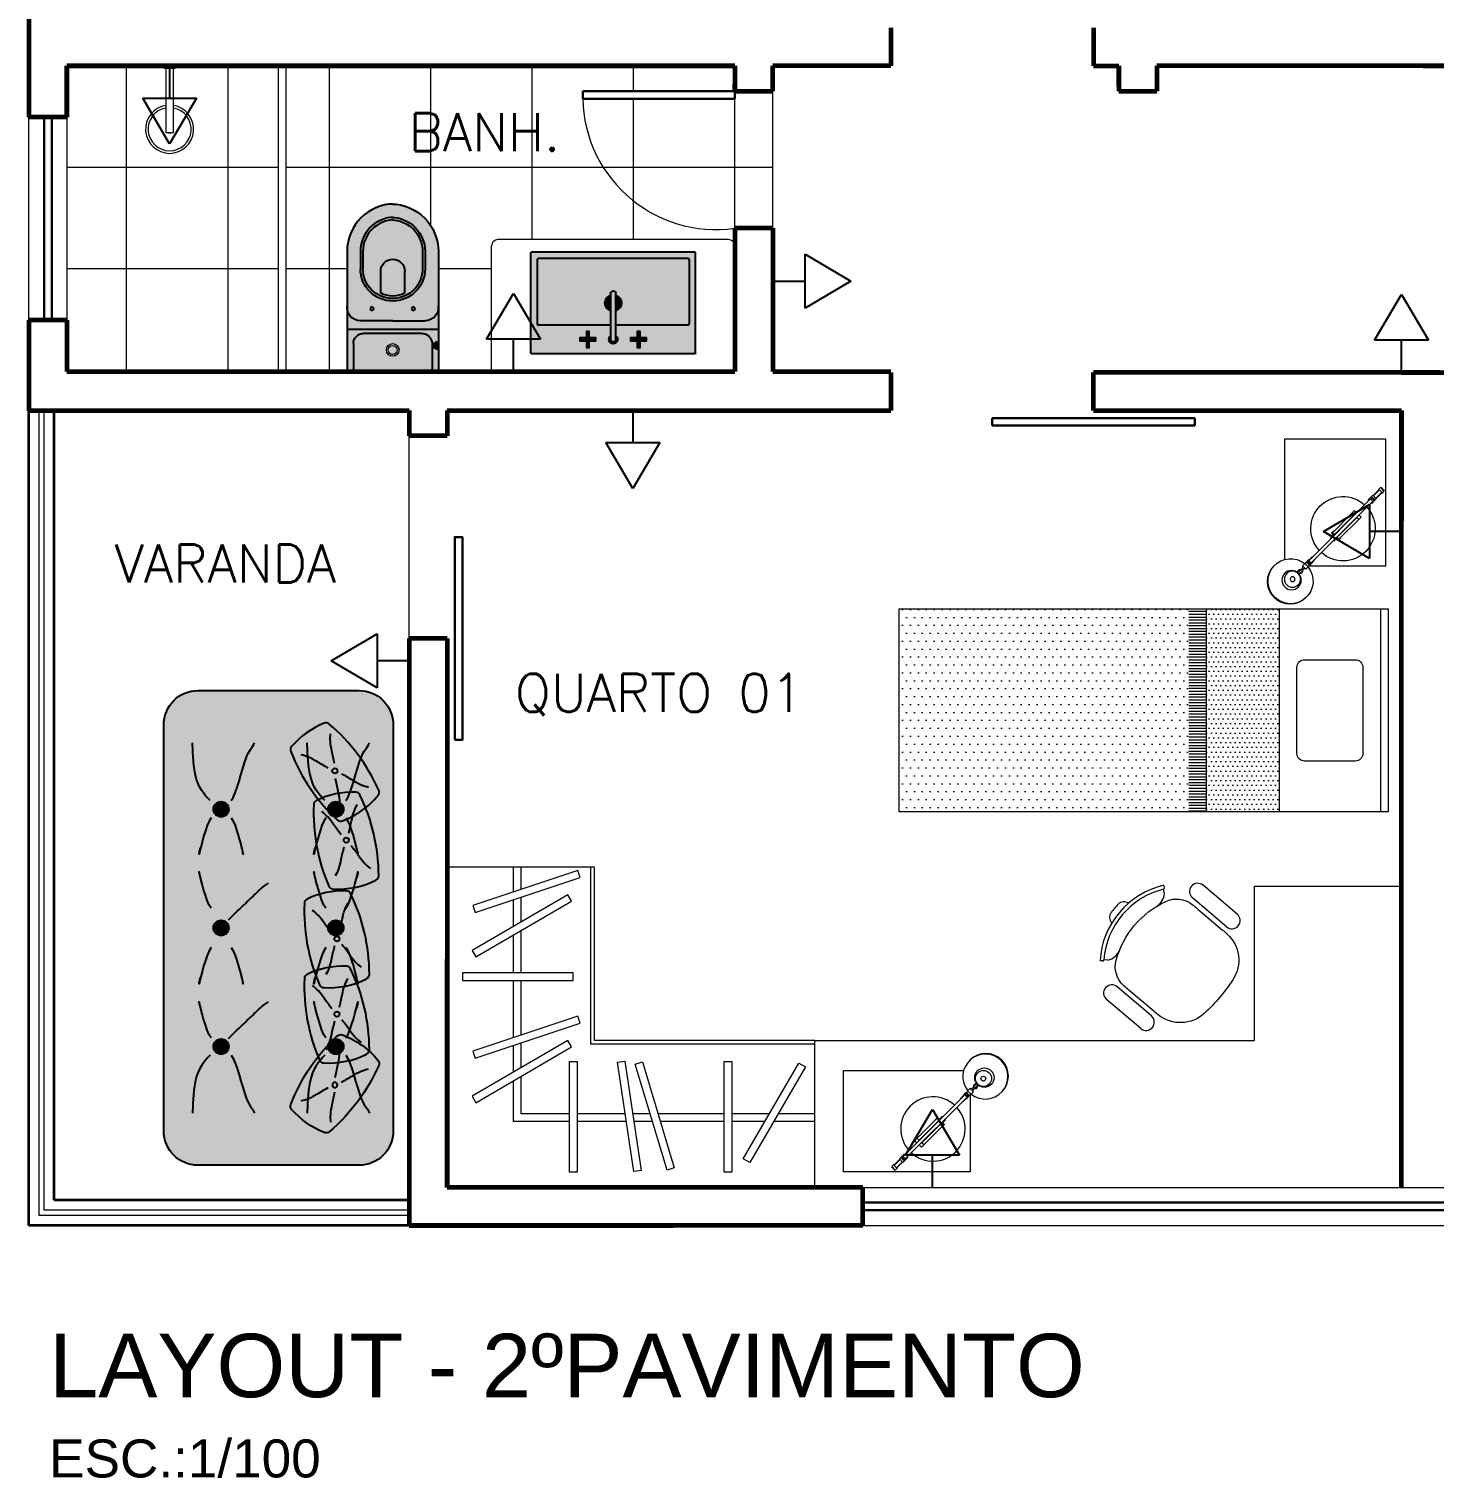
# Model space of a CAD drawing. Header units: millimetres. Extents: x 1127 to 14330, y -137 to 7568.
# Drawn here: x 12149 to 12703, y 6338 to 6910 of the extents above; entities that cross this region are included whole.
import ezdxf

# ---------------------------------------------------------------- set-up
doc = ezdxf.new("R2010")
doc.units = ezdxf.units.MM
doc.header["$LTSCALE"] = 0.01
for name, color, linetype, lineweight in [('0.05', 8, 'Continuous', 5), ('0.13', 6, 'Continuous', 13), ('0.20', 7, 'Continuous', 20), ('0.35', 150, 'Continuous', 35), ('0.60', 4, 'Continuous', 60)]:
    doc.layers.add(name, color=color, linetype=linetype, lineweight=lineweight)
for name, color, linetype in [('HAC_MOB', 61, 'Continuous'), ('LAY', 8, 'Continuous'), ('mob', 8, 'Continuous')]:
    doc.layers.add(name, color=color, linetype=linetype)
doc.styles.add('ROMANS', font='romans.shx')
doc.styles.get("Standard").update_dxf_attribs({"font": 'arial.ttf'})

# ---------------------------------------------------------------- blocks, each defined once
blk = doc.blocks.new('alm')
at = {"layer": 'HAC_MOB', "true_color": 0xe0d6eb}
blk.add_hatch(color=254, dxfattribs=at).paths.add_polyline_path([(14.69, 16.61, 0.284371), (13.46, 17.77, 0.113059), (-13.39, 17.15, 0.278368), (-14.55, 15.97, 0.118855), (-14.55, 3, 0.278368), (-13.39, 1.83, 0.113059), (13.46, 1.21), (13.46, 1.21), (13.46, 1.21, 0.28437), (14.69, 2.36, 0.130971)])
at = {"layer": 'mob'}
blk.add_circle((0.05, 9.81), 0.84, dxfattribs=at)
for centre, radius, start, end in [((1.39, -41.16), 60.15, 78.4202, 104.2218), ((12.34, 9.49), 27.66, 166.4438, 193.5562), ((-13, 15.6), 1.6, 104.2218, 166.4438), ((13.14, 16.2), 1.6, 14.9233, 78.4202), ((-12.04, 9.49), 27.66, 345.0767, 14.9233), ((-13, 3.38), 1.6, 193.5562, 255.7782), ((1.39, 60.14), 60.15, 255.7782, 281.5798), ((13.14, 2.78), 1.6, 281.5798, 345.0767)]:
    blk.add_arc(centre, radius, start, end, dxfattribs=at)
for points in [[(-1.98, 11.06), (-5.75, 12.78), (-8.58, 14.17), (-10.58, 15.67)], [(2.08, 11.06), (5.85, 12.78), (8.68, 14.17), (10.68, 15.67)], [(-1.98, 8.55), (-5.75, 6.84), (-8.58, 5.45), (-10.58, 3.95)], [(2.08, 8.55), (5.85, 6.84), (8.68, 5.45), (10.68, 3.95)]]:
    blk.add_spline(points, degree=3, dxfattribs=at)
blk = doc.blocks.new('futon')
at = {"layer": 'HAC_MOB'}
h = blk.add_hatch(color=7, dxfattribs=at)
h.set_gradient(color1=(235, 239, 239), one_color=1, tint=1, name='SPHERICAL')
edge = h.paths.add_edge_path()
edge.add_line((-57.19, 69.48), (-10, 69.48))
edge.add_arc((-10, 59.48), 10, 0, 90, ccw=False)
edge.add_line((0, 59.48), (0, -59.48))
edge.add_arc((-10, -59.48), 10, -90, 0, ccw=False)
edge.add_line((-10, -69.48), (-57.19, -69.48))
edge.add_arc((-57.19, -59.48), 10, 180, 270, ccw=False)
edge.add_line((-67.19, -59.48), (-67.19, 59.48))
edge.add_arc((-57.19, 59.48), 10, 90, 180, ccw=False)
h = blk.add_hatch(color=7, dxfattribs=at)
h.set_gradient(color1=(235, 239, 239), one_color=1, tint=1, name='SPHERICAL')
edge = h.paths.add_edge_path()
edge.add_arc((-50.4, 34.74), 2.25, 180, 540, ccw=False)
h = blk.add_hatch(color=7, dxfattribs=at)
h.set_gradient(color1=(235, 239, 239), one_color=1, tint=1, name='SPHERICAL')
edge = h.paths.add_edge_path()
edge.add_arc((-16.8, 34.74), 2.25, 0, 360)
h = blk.add_hatch(color=7, dxfattribs=at)
h.set_gradient(color1=(235, 239, 239), one_color=1, tint=1, name='SPHERICAL')
edge = h.paths.add_edge_path()
edge.add_arc((-50.4, 0), 2.25, 180, 540, ccw=False)
h = blk.add_hatch(color=7, dxfattribs=at)
h.set_gradient(color1=(235, 239, 239), one_color=1, tint=1, name='SPHERICAL')
edge = h.paths.add_edge_path()
edge.add_arc((-16.8, 0), 2.25, 0, 360)
h = blk.add_hatch(color=7, dxfattribs=at)
h.set_gradient(color1=(235, 239, 239), one_color=1, tint=1, name='SPHERICAL')
edge = h.paths.add_edge_path()
edge.add_arc((-50.4, -34.74), 2.25, 180, 540, ccw=False)
h = blk.add_hatch(color=7, dxfattribs=at)
h.set_gradient(color1=(235, 239, 239), one_color=1, tint=1, name='SPHERICAL')
edge = h.paths.add_edge_path()
edge.add_arc((-16.8, -34.74), 2.25, 0, 360)
at = {"layer": 'LAY'}
blk.add_lwpolyline([(-57.19, 69.48), (-10, 69.48, -0.414214), (0, 59.48), (0, -59.48, -0.414214), (-10, -69.48), (-57.19, -69.48, -0.414214), (-67.19, -59.48), (-67.19, 59.48, -0.414214)], format="xyb", close=True, dxfattribs=at)
at = {"layer": 'mob', "linetype": 'ByBlock'}
for centre in [(-50.4, 34.74), (-16.8, 34.74), (-50.4, 0), (-16.8, 0), (-50.4, -34.74), (-16.8, -34.74)]:
    blk.add_circle(centre, 2.25, dxfattribs=at)
for points, knots in [([(-53.6, 37.26), (-55.39, 39.15), (-58.49, 42.41), (-58.7, 52.35), (-58.79, 54.22)], [0, 0, 0, 0, 7.495293, 12.936116, 12.936116, 12.936116, 12.936116]), ([(-47.49, 37.26), (-45.9, 39.21), (-43.06, 52.19), (-41.35, 52.38), (-40.59, 54.22)], [0, 0, 0, 0, 7.495293, 13.426924, 13.426924, 13.426924, 13.426924]), ([(-20, 37.26), (-21.8, 39.15), (-24.89, 42.41), (-25.11, 52.35), (-25.2, 54.22)], [0, 0, 0, 0, 7.495293, 12.936116, 12.936116, 12.936116, 12.936116]), ([(-13.89, 37.26), (-12.31, 39.21), (-9.46, 52.19), (-7.75, 52.38), (-6.99, 54.22)], [0, 0, 0, 0, 7.495293, 13.426924, 13.426924, 13.426924, 13.426924]), ([(-53.3, 32.22), (-54.89, 30.27), (-57.73, 17.29), (-56.49, 23.62), (-56.37, 23.55)], [0, 0, 0, 0, 7.495293, 13.426924, 13.426924, 13.426924, 13.426924]), ([(-47.49, 32.22), (-45.9, 30.27), (-43.06, 17.29), (-44.31, 23.62), (-44.43, 23.55)], [0, 0, 0, 0, 7.495293, 13.426924, 13.426924, 13.426924, 13.426924]), ([(-19.7, 32.22), (-21.29, 30.27), (-24.14, 17.29), (-22.89, 23.62), (-22.77, 23.55)], [0, 0, 0, 0, 7.495293, 13.426924, 13.426924, 13.426924, 13.426924]), ([(-13.89, 32.22), (-12.31, 30.27), (-9.46, 17.29), (-10.71, 23.62), (-10.83, 23.55)], [0, 0, 0, 0, 7.495293, 13.426924, 13.426924, 13.426924, 13.426924]), ([(-53.3, 5.75), (-54.89, 7.7), (-57.73, 20.68), (-56.49, 14.35), (-56.37, 14.42)], [0, 0, 0, 0, 7.495293, 13.426924, 13.426924, 13.426924, 13.426924]), ([(-19.7, 5.75), (-21.29, 7.7), (-24.14, 20.68), (-22.89, 14.35), (-22.77, 14.42)], [0, 0, 0, 0, 7.495293, 13.426924, 13.426924, 13.426924, 13.426924]), ([(-13.89, 5.75), (-12.31, 7.7), (-9.46, 20.68), (-10.71, 14.35), (-10.83, 14.42)], [0, 0, 0, 0, 7.495293, 13.426924, 13.426924, 13.426924, 13.426924]), ([(-53.3, -5.75), (-54.89, -7.7), (-57.73, -20.68), (-56.49, -14.35), (-56.37, -14.42)], [0, 0, 0, 0, 7.495293, 13.426924, 13.426924, 13.426924, 13.426924]), ([(-47.49, -5.75), (-45.9, -7.7), (-43.06, -20.68), (-44.31, -14.35), (-44.43, -14.42)], [0, 0, 0, 0, 7.495293, 13.426924, 13.426924, 13.426924, 13.426924]), ([(-19.7, -5.75), (-21.29, -7.7), (-24.14, -20.68), (-22.89, -14.35), (-22.77, -14.42)], [0, 0, 0, 0, 7.495293, 13.426924, 13.426924, 13.426924, 13.426924]), ([(-13.89, -5.75), (-12.31, -7.7), (-9.46, -20.68), (-10.71, -14.35), (-10.83, -14.42)], [0, 0, 0, 0, 7.495293, 13.426924, 13.426924, 13.426924, 13.426924]), ([(-53.3, -32.22), (-54.89, -30.27), (-57.73, -17.29), (-56.49, -23.62), (-56.37, -23.55)], [0, 0, 0, 0, 7.495293, 13.426924, 13.426924, 13.426924, 13.426924]), ([(-19.7, -32.22), (-21.29, -30.27), (-24.14, -17.29), (-22.89, -23.62), (-22.77, -23.55)], [0, 0, 0, 0, 7.495293, 13.426924, 13.426924, 13.426924, 13.426924]), ([(-13.89, -32.22), (-12.31, -30.27), (-9.46, -17.29), (-10.71, -23.62), (-10.83, -23.55)], [0, 0, 0, 0, 7.495293, 13.426924, 13.426924, 13.426924, 13.426924]), ([(-53.6, -37.26), (-55.39, -39.15), (-58.49, -42.41), (-58.7, -52.35), (-58.79, -54.22)], [0, 0, 0, 0, 7.495293, 12.936116, 12.936116, 12.936116, 12.936116]), ([(-47.49, -37.26), (-45.9, -39.21), (-43.06, -52.19), (-41.35, -52.38), (-40.59, -54.22)], [0, 0, 0, 0, 7.495293, 13.426924, 13.426924, 13.426924, 13.426924]), ([(-20, -37.26), (-21.8, -39.15), (-24.89, -42.41), (-25.11, -52.35), (-25.2, -54.22)], [0, 0, 0, 0, 7.495293, 12.936116, 12.936116, 12.936116, 12.936116]), ([(-13.89, -37.26), (-12.31, -39.21), (-9.46, -52.19), (-7.75, -52.38), (-6.99, -54.22)], [0, 0, 0, 0, 7.495293, 13.426924, 13.426924, 13.426924, 13.426924])]:
    blk.add_open_spline(points, degree=3, knots=knots, dxfattribs=at)
at = {"layer": 'mob'}
for points in [[(-48.24, 2.38), (-44.12, 6.37), (-40.69, 9.64), (-37.68, 12.31), (-36.49, 13.06)], [(-48.24, -32.36), (-44.12, -28.37), (-40.69, -25.09), (-37.68, -22.43), (-36.49, -21.68)]]:
    blk.add_spline(points, degree=3, dxfattribs=at)
for p, xscale, yscale, zscale, rotation in [((-24.33, 40.87), 0.9025000000012894, 0.9025000000012894, 0.9025000000012894, 305.4961865248218), ((-22.43, 23.93), 0.9025000000005922, 0.9025000000005922, 0.9025000000005922, 281.7578277062884), ((-25.16, -4.95), 0.9025000000005922, 0.9025000000005922, 0.9025000000005922, 281.7578277062884), ((-25.16, -27), 0.9025000000005922, 0.9025000000005922, 0.9025000000005922, 281.7578277062884), ((-24.33, -40.87), -0.9025000000027702, 0.9025000000001456, 0.9024999999999999, 234.5038134752452)]:
    blk.add_blockref('alm', p, dxfattribs=dict(at, xscale=xscale, yscale=yscale, zscale=zscale, rotation=rotation))
blk = doc.blocks.new('-Vaso com Caixa')
at = {"layer": 'HAC_MOB'}
h = blk.add_hatch(color=7, dxfattribs=at)
h.set_gradient(color1=(249, 250, 250), one_color=1, tint=1, name='SPHERICAL')
h.paths.add_polyline_path([(15.51, -1, 0.414214), (14.51, 0), (-14.51, 0, 0.414214), (-15.51, -1), (-15.51, -11, 0.414214), (-11.51, -15), (11.51, -15, 0.418032), (15.51, -10.95), (15.51, -10.95)], flags=17)
h.paths.add_polyline_path([(18.01, -11.49), (17.02, -11.49), (17.02, -11.16), (16.07, -11.16), (16.07, -10.95), (15.51, -10.95), (15.51, -11, -0.414214), (11.51, -15), (-11.51, -15, -0.414214), (-15.51, -11), (-15.51, -1, -0.414214), (-14.51, 0), (-18.01, 0), (-18.01, -16.5), (18.01, -16.5)])
h.paths.add_polyline_path([(18.01, 0), (14.51, 0, -0.414214), (15.51, -1), (15.51, -9.52), (16.07, -9.52), (16.07, -9.31), (17.02, -9.31), (17.02, -8.98), (18.01, -8.98)], flags=17)
h = blk.add_hatch(color=7, dxfattribs=at)
h.set_gradient(color1=(249, 250, 250), one_color=1, tint=1, name='SPHERICAL')
h.paths.add_polyline_path([(16.07, -9.52), (15.51, -9.52), (15.51, -10.95), (16.07, -10.95)])
h.paths.add_polyline_path([(17.02, -9.31), (16.07, -9.31), (16.07, -11.16), (17.02, -11.16)])
h.paths.add_polyline_path([(18.21, -8.98), (17.02, -8.98), (17.02, -11.49), (18.21, -11.49)])
h = blk.add_hatch(color=7, dxfattribs=at)
h.set_gradient(color1=(249, 250, 250), one_color=1, tint=1, name='SPHERICAL')
h.paths.add_polyline_path([(18.01, -16.5), (-18.01, -16.5), (-18.01, -25.25, -0.414214), (-12.76, -20), (0, -20), (12.76, -20, -0.414214), (18.01, -25.25)])
h = blk.add_hatch(color=7, dxfattribs=at)
h.set_gradient(color1=(249, 250, 250), one_color=1, tint=1, name='SPHERICAL')
h.paths.add_polyline_path([(0, -27.75, -0.394816), (12.73, -39.66), (18.01, -39.66), (18.01, -25.25, 0.414214), (12.76, -20), (0, -20), (-12.76, -20, 0.414214), (-18.01, -25.25), (-18.01, -28.52), (-13.77, -24.76), (-8.84, -24.76, -1), (-7.44, -24.76), (7.44, -24.76, -1), (8.84, -24.76, -1), (7.44, -24.76), (-7.44, -24.76, -1), (-8.84, -24.76), (-13.77, -24.76), (-18.01, -28.52), (-18.01, -39.66), (-12.73, -39.66, -0.394816)])
h.paths.add_polyline_path([(-12.76, -40.52, -0.01679), (-12.73, -39.66), (-18.01, -39.66), (-18.01, -47.36), (-17.93, -49.3), (-17.63, -51.09), (-17.19, -52.88), (-16.52, -54.59), (-15.77, -56.23), (-14.8, -57.8), (-13.76, -59.22), (-12.56, -60.56), (-11.22, -61.75), (-9.81, -62.79), (-8.24, -63.76), (-6.6, -64.51), (-4.89, -65.18), (-3.09, -65.75), (-1.49, -66), (-0.08, -66), (0, -66), (0.08, -66), (1.49, -66), (3.09, -65.75), (4.89, -65.18), (6.6, -64.51), (8.24, -63.76), (9.81, -62.79), (11.22, -61.75), (12.56, -60.56), (13.76, -59.22), (14.8, -57.8), (15.77, -56.23), (16.52, -54.59), (17.19, -52.88), (17.63, -51.09), (17.93, -49.3), (18.01, -47.36), (18.01, -39.66), (12.73, -39.66, -0.01679), (12.76, -40.52), (12.76, -47.26), (12.7, -48.77), (12.49, -50.02), (12.17, -51.28), (11.68, -52.55), (11.13, -53.76), (10.45, -54.86), (9.67, -55.91), (8.85, -56.84), (7.91, -57.67), (6.86, -58.44), (5.76, -59.12), (4.56, -59.67), (3.29, -60.17), (2.02, -60.55), (0.84, -60.7), (0, -60.75), (-0.84, -60.7), (-2.02, -60.55), (-3.29, -60.17), (-4.56, -59.67), (-5.76, -59.12), (-6.86, -58.44), (-7.91, -57.67), (-8.85, -56.84), (-9.67, -55.91), (-10.45, -54.86), (-11.13, -53.76), (-11.68, -52.55), (-12.17, -51.28), (-12.49, -50.02), (-12.7, -48.77), (-12.76, -47.26)])
h.paths.add_polyline_path([(-11.76, -40.42, -0.016103), (-11.73, -39.66), (-12.73, -39.66, 0.016386), (-12.76, -40.5), (-12.76, -47.26), (-12.7, -48.77), (-12.49, -50.02), (-12.17, -51.28), (-11.68, -52.55), (-11.13, -53.76), (-10.45, -54.86), (-9.67, -55.91), (-8.85, -56.84), (-7.91, -57.67), (-6.86, -58.44), (-5.76, -59.12), (-4.56, -59.67), (-3.29, -60.17), (-2.02, -60.55), (-0.84, -60.7), (0, -60.75), (0.84, -60.7), (2.02, -60.55), (3.29, -60.17), (4.56, -59.67), (5.76, -59.12), (6.86, -58.44), (7.91, -57.67), (8.85, -56.84), (9.67, -55.91), (10.45, -54.86), (11.13, -53.76), (11.68, -52.55), (12.17, -51.28), (12.49, -50.02), (12.7, -48.77), (12.76, -47.26), (12.76, -40.5, 0.016386), (12.73, -39.66), (11.73, -39.66, -0.016103), (11.76, -40.42), (11.76, -47.24), (11.7, -48.66), (11.51, -49.82), (11.22, -50.98), (10.76, -52.16), (10.25, -53.28), (9.62, -54.3), (8.9, -55.28), (8.14, -56.13), (7.28, -56.89), (6.3, -57.61), (5.29, -58.24), (4.17, -58.75), (2.96, -59.22), (1.81, -59.57), (0.75, -59.71), (0, -59.75), (-0.75, -59.71), (-1.81, -59.57), (-2.96, -59.22), (-4.17, -58.75), (-5.29, -58.24), (-6.3, -57.61), (-7.28, -56.89), (-8.14, -56.13), (-8.9, -55.28), (-9.62, -54.3), (-10.25, -53.28), (-10.76, -52.16), (-11.22, -50.98), (-11.51, -49.82), (-11.7, -48.66), (-11.76, -47.24)], flags=17)
h.paths.add_polyline_path([(0, -28.75, -0.393184), (11.73, -39.66), (12.73, -39.66, 0.394816), (0, -27.75, 0.394816), (-12.73, -39.66), (-11.73, -39.66, -0.393184)], flags=17)
h = blk.add_hatch(color=254, dxfattribs=at)
h.set_gradient(color1=(227, 232, 232), one_color=1, tint=1, name='SPHERICAL')
h.paths.add_polyline_path([(-7.44, -24.76, 1), (-8.84, -24.76, 1)])
h.paths.add_polyline_path([(7.44, -24.76, 1), (8.84, -24.76, 1)])
h.paths.add_polyline_path([(4.75, -39.66), (-4.75, -39.66, 0.965691)])
h.paths.add_polyline_path([(4.75, -30.94, 0.259045), (-4.75, -30.94), (-4.75, -39.5, 0.008726), (-4.75, -39.66), (4.75, -39.66, 0.008726), (4.75, -39.5)])
h = blk.add_hatch(color=7, dxfattribs=at)
h.set_gradient(color1=(238, 241, 241), one_color=1, tint=1, name='SPHERICAL')
h.paths.add_polyline_path([(-4.75, -30.94, -0.259045), (4.75, -30.94), (4.75, -39.5, -0.008726), (4.75, -39.66), (11.73, -39.66, 0.393184), (0, -28.75, 0.393184), (-11.73, -39.66), (-4.75, -39.66, -0.008726), (-4.75, -39.5)])
h.paths.add_polyline_path([(11.76, -40.42, 0.016103), (11.73, -39.66), (4.75, -39.66, -0.965691), (-4.75, -39.66), (-11.73, -39.66, 0.016103), (-11.76, -40.42), (-11.76, -47.24), (-11.7, -48.66), (-11.51, -49.82), (-11.22, -50.98), (-10.76, -52.16), (-10.25, -53.28), (-9.62, -54.3), (-8.9, -55.28), (-8.14, -56.13), (-7.28, -56.89), (-6.3, -57.61), (-5.29, -58.24), (-4.17, -58.75), (-2.96, -59.22), (-1.81, -59.57), (-0.75, -59.71), (0, -59.75), (0.75, -59.71), (1.81, -59.57), (2.96, -59.22), (4.17, -58.75), (5.29, -58.24), (6.3, -57.61), (7.28, -56.89), (8.14, -56.13), (8.9, -55.28), (9.62, -54.3), (10.25, -53.28), (10.76, -52.16), (11.22, -50.98), (11.51, -49.82), (11.7, -48.66), (11.76, -47.24)])
for p, q in [((18.01, 0), (-18.01, 0)), ((18.01, -8.98), (18.01, 0)), ((-15.51, -11), (-15.51, -1)), ((15.51, -11), (15.51, -1)), ((16.07, -9.52), (15.51, -9.52)), ((16.07, -10.95), (15.51, -10.95)), ((18.01, -16.5), (-18.01, -16.5)), ((11.51, -15), (-11.51, -15)), ((0, -20), (-12.76, -20)), ((0, -20), (-12.76, -20)), ((0, -20), (12.76, -20)), ((-4.75, -30.94), (-4.75, -39.5)), ((4.75, -30.94), (4.75, -39.5))]:
    blk.add_line(p, q)
for points in [[(0, -66), (-0.08, -66), (-0.08, -66), (-1.49, -66), (-3.09, -65.75), (-4.89, -65.18), (-6.6, -64.51), (-8.24, -63.76), (-9.81, -62.79), (-11.22, -61.75), (-12.56, -60.56), (-13.76, -59.22), (-14.8, -57.8), (-15.77, -56.23), (-16.52, -54.59), (-17.19, -52.88), (-17.63, -51.09), (-17.93, -49.3), (-18.01, -47.36), (-18.01, 0)], [(18.01, -8.59), (18.01, 0)], [(17.02, -9.31), (16.07, -9.31), (16.07, -11.16), (17.02, -11.16)], [(0, -66), (0.08, -66), (0.08, -66), (1.49, -66), (3.09, -65.75), (4.89, -65.18), (6.6, -64.51), (8.24, -63.76), (9.81, -62.79), (11.22, -61.75), (12.56, -60.56), (13.76, -59.22), (14.8, -57.8), (15.77, -56.23), (16.52, -54.59), (17.19, -52.88), (17.63, -51.09), (17.93, -49.3), (18.01, -47.36), (18.01, -11.49)], [(0, -60.75), (-0.84, -60.7), (-2.02, -60.55), (-3.29, -60.17), (-4.56, -59.67), (-5.76, -59.12), (-6.86, -58.44), (-7.91, -57.67), (-8.85, -56.84), (-9.67, -55.91), (-10.45, -54.86), (-11.13, -53.76), (-11.68, -52.55), (-12.17, -51.28), (-12.49, -50.02), (-12.7, -48.77), (-12.76, -47.26), (-12.76, -40.5)], [(0.05, -59.75), (-0.75, -59.71), (-1.81, -59.57), (-2.96, -59.22), (-4.17, -58.75), (-5.29, -58.24), (-6.3, -57.61), (-7.28, -56.89), (-8.14, -56.13), (-8.9, -55.28), (-9.62, -54.3), (-10.25, -53.28), (-10.76, -52.16), (-11.22, -50.98), (-11.51, -49.82), (-11.7, -48.66), (-11.76, -47.24), (-11.76, -40.42)], [(-0.05, -59.75), (0.75, -59.71), (1.81, -59.57), (2.96, -59.22), (4.17, -58.75), (5.29, -58.24), (6.3, -57.61), (7.28, -56.89), (8.14, -56.13), (8.9, -55.28), (9.62, -54.3), (10.25, -53.28), (10.76, -52.16), (11.22, -50.98), (11.51, -49.82), (11.7, -48.66), (11.76, -47.24), (11.76, -40.42)], [(0, -60.75), (0.84, -60.7), (2.02, -60.55), (3.29, -60.17), (4.56, -59.67), (5.76, -59.12), (6.86, -58.44), (7.91, -57.67), (8.85, -56.84), (9.67, -55.91), (10.45, -54.86), (11.13, -53.76), (11.68, -52.55), (12.17, -51.28), (12.49, -50.02), (12.7, -48.77), (12.76, -47.26), (12.76, -40.5)]]:
    blk.add_lwpolyline(points)
blk.add_lwpolyline([(18.21, -8.98), (18.21, -11.49), (17.02, -11.49), (17.02, -8.98)], close=True)
for centre in [(-8.14, -24.76), (8.14, -24.76)]:
    blk.add_circle(centre, 0.701)
for centre, radius, start, end in [((-14.51, -1), 1, 90, 180), ((14.51, -1), 1, 0, 90), ((-11.51, -11), 4, 180, 270), ((11.51, -11), 4, 270, 0), ((-12.76, -25.25), 5.25, 90, 185.465), ((12.76, -25.25), 5.25, 354.535, 90), ((0, -40.51), 12.76, 90.0192, 179.9537), ((0, -40.51), 12.76, 0.0463, 89.9808), ((0, -40.51), 11.76, 90.0192, 179.9537), ((0, -39.5), 9.78, 60.9541, 119.0459), ((0, -40.51), 11.76, 0.0463, 89.9808), ((0, -39.5), 4.75, 180, 0)]:
    blk.add_arc(centre, radius, start, end)
blk = doc.blocks.new('Cuba RET')
at = {"layer": 'HAC_MOB'}
h = blk.add_hatch(color=7, dxfattribs=at)
h.set_gradient(color1=(244, 246, 246), one_color=1, tint=1, name='SPHERICAL')
h.paths.add_polyline_path([(45, -7.18), (44.82, -7), (-19.82, -7), (-20, -7.18), (-20, -46.82), (-19.82, -47), (44.82, -47), (45, -46.82)])
h.paths.add_polyline_path([(-17.09, -44.5, -0.414214), (-17.54, -44.06), (-17.54, -18.8, -0.414612), (-17.04, -18.3), (11.48, -18.3), (11.48, -14.07, -3.109485), (13.52, -14.07), (13.52, -18.3), (42.03, -18.3, -0.414587), (42.53, -18.8), (42.53, -44.06, -0.414214), (42.09, -44.5)], flags=16)
h.paths.add_polyline_path([(1.91, -15.82), (1.91, -13.23), (-0.67, -13.23), (-0.67, -12.07), (1.91, -12.07), (1.91, -9.48), (3.07, -9.48), (3.07, -12.07), (5.66, -12.07), (5.66, -13.23), (3.07, -13.23), (3.07, -15.82)], flags=16)
h.paths.add_polyline_path([(21.92, -15.82), (21.92, -13.23), (19.33, -13.23), (19.33, -12.07), (21.92, -12.07), (21.92, -9.48), (23.08, -9.48), (23.08, -12.07), (25.67, -12.07), (25.67, -13.23), (23.08, -13.23), (23.08, -15.82)], flags=16)
h = blk.add_hatch(color=254, dxfattribs=at)
h.set_gradient(color1=(208, 202, 200), one_color=1, tint=1, name='CYLINDER')
h.paths.add_polyline_path([(3.07, -9.48), (1.91, -9.48), (1.91, -12.07), (2.49, -12.65), (3.07, -12.07)])
h.paths.add_polyline_path([(3.07, -13.23), (2.49, -12.65), (1.91, -13.23), (1.91, -15.82), (3.07, -15.82)])
h = blk.add_hatch(color=254, dxfattribs=at)
h.set_gradient(color1=(208, 202, 200), one_color=1, tint=1, name='SPHERICAL')
h.paths.add_polyline_path([(11.48, -14.07), (11.48, -12.65, -1), (13.52, -12.65), (13.52, -14.07, 3.109485)])
h = blk.add_hatch(color=254, dxfattribs=at)
h.set_gradient(color1=(208, 202, 200), one_color=1, tint=1, name='CYLINDER')
h.paths.add_polyline_path([(23.08, -9.48), (21.92, -9.48), (21.92, -12.07), (22.5, -12.65), (23.08, -12.07)])
h.paths.add_polyline_path([(23.08, -13.23), (22.5, -12.65), (21.92, -13.23), (21.92, -15.82), (23.08, -15.82)])
h = blk.add_hatch(color=254, dxfattribs=at)
h.set_gradient(color1=(208, 202, 200), rotation=90, one_color=1, tint=1, name='CYLINDER')
h.paths.add_polyline_path([(2.49, -12.65), (1.91, -12.07), (-0.67, -12.07), (-0.67, -13.23), (1.91, -13.23)])
h.paths.add_polyline_path([(5.66, -12.07), (3.07, -12.07), (2.49, -12.65), (3.07, -13.23), (5.66, -13.23)])
h = blk.add_hatch(color=254, dxfattribs=at)
h.set_gradient(color1=(208, 202, 200), one_color=1, tint=1, name='CYLINDER')
h.paths.add_polyline_path([(13.52, -30.75), (13.52, -12.65, 1), (11.48, -12.65), (11.48, -30.75, 1)])
h = blk.add_hatch(color=254, dxfattribs=at)
h.set_gradient(color1=(208, 202, 200), rotation=90, one_color=1, tint=1, name='CYLINDER')
h.paths.add_polyline_path([(22.5, -12.65), (21.92, -12.07), (19.33, -12.07), (19.33, -13.23), (21.92, -13.23)])
h.paths.add_polyline_path([(25.67, -12.07), (23.08, -12.07), (22.5, -12.65), (23.08, -13.23), (25.67, -13.23)])
h = blk.add_hatch(color=7, dxfattribs=at)
h.set_gradient(color1=(244, 246, 246), one_color=1, tint=1, name='SPHERICAL')
h.paths.add_polyline_path([(42.53, -18.8, 0.41384), (42.03, -18.3), (13.52, -18.3), (13.52, -23.91, -0.722609), (13.52, -30.09), (13.52, -30.75, -1), (11.48, -30.75), (11.48, -30.09, -0.722609), (11.48, -23.91), (11.48, -18.3), (-17.04, -18.3, 0.413815), (-17.54, -18.8), (-17.54, -44.06, 0.414214), (-17.09, -44.5), (42.09, -44.5, 0.414214), (42.53, -44.06)])
h = blk.add_hatch(color=254, dxfattribs=at)
h.set_gradient(color1=(208, 202, 200), one_color=1, tint=1, name='SPHERICAL')
h.paths.add_polyline_path([(13.52, -23.91), (13.52, -25.02, -0.609168), (13.52, -28.98), (13.52, -30.09, 0.722609)])
h.paths.add_polyline_path([(11.48, -30.09), (11.48, -28.98, -0.609168), (11.48, -25.02), (11.48, -23.91, 0.722609)])
h = blk.add_hatch(color=9, dxfattribs=at)
h.set_gradient(color1=(199, 191, 189), one_color=1, tint=1, name='SPHERICAL')
h.paths.add_polyline_path([(13.52, -25.02), (13.52, -28.98, 0.609168)])
h.paths.add_polyline_path([(11.48, -28.98), (11.48, -25.02, 0.609168)])
for p, q in [((-20, -7.18), (-19.82, -7)), ((-20, -7.18), (-20, -46.82)), ((45, -7.18), (44.82, -7)), ((45, -7.18), (45, -46.82)), ((1.91, -13.23), (3.07, -12.07)), ((1.91, -12.07), (3.07, -13.23)), ((11.48, -30.75), (11.48, -12.65)), ((13.52, -12.65), (13.52, -30.75)), ((21.92, -13.23), (23.08, -12.07)), ((21.92, -12.07), (23.08, -13.23)), ((-20, -46.82), (-19.82, -47)), ((45, -46.82), (44.82, -47))]:
    blk.add_line(p, q)
for points in [[(44.82, -7), (-19.82, -7)], [(1.91, -12.07), (1.91, -9.48), (3.07, -9.48), (3.07, -12.07)], [(21.92, -12.07), (21.92, -9.48), (23.08, -9.48), (23.08, -12.07)], [(1.91, -13.23), (-0.67, -13.23), (-0.67, -12.07), (1.91, -12.07)], [(3.07, -13.23), (3.07, -15.82), (1.91, -15.82), (1.91, -13.23)], [(3.07, -12.07), (5.66, -12.07), (5.66, -13.23), (3.07, -13.23)], [(21.92, -13.23), (19.33, -13.23), (19.33, -12.07), (21.92, -12.07)], [(23.08, -13.23), (23.08, -15.82), (21.92, -15.82), (21.92, -13.23)], [(23.08, -12.07), (25.67, -12.07), (25.67, -13.23), (23.08, -13.23)], [(11.48, -18.3), (-17.04, -18.3)], [(42.03, -18.3), (13.52, -18.3)], [(44.82, -47), (-19.82, -47)]]:
    blk.add_lwpolyline(points)
for points in [[(-17.54, -18.8, -0.414612), (-17.04, -18.3)], [(42.53, -18.8), (42.53, -44.06, -0.414214), (42.09, -44.5), (-17.09, -44.5, -0.414214), (-17.54, -44.06), (-17.54, -18.8)], [(42.03, -18.3, -0.414587), (42.53, -18.8)]]:
    blk.add_lwpolyline(points, format="xyb")
for centre, radius, start, end in [((12.5, -12.65), 1.75, 305.6552, 234.3448), ((12.5, -12.65), 1.02, 0, 180), ((12.5, -27), 3.25, 108.2956, 251.7044), ((12.5, -27), 2.23, 117.3032, 242.6968), ((12.5, -27), 3.25, 288.2956, 71.7044), ((12.5, -27), 2.23, 297.3032, 62.6968), ((12.5, -30.75), 1.02, 180, 0)]:
    blk.add_arc(centre, radius, start, end)
blk = doc.blocks.new('1')
at = {"layer": '0.05'}
for p, q in [((4347.71, -74.53), (4347.52, -74.33)), ((4344.32, -84.09), (4344.46, -85.02)), ((4345.63, -83.85), (4344.46, -85.02)), ((4344.46, -85.02), (4344.91, -85.46)), ((4345.63, -83.85), (4344.7, -83.71)), ((4346.08, -84.3), (4344.91, -85.46)), ((4344.91, -85.46), (4345.75, -85.52)), ((4346.08, -84.3), (4345.63, -83.85)), ((4346.14, -85.14), (4345.75, -85.52)), ((4345.75, -85.52), (4346.2, -85.97)), ((4346.14, -85.14), (4346.08, -84.3)), ((4346.59, -85.58), (4346.14, -85.14)), ((4346.59, -85.58), (4346.2, -85.97)), ((4347.41, -85.64), (4346.59, -85.58)), ((4335.14, -87.1), (4334.95, -86.91)), ((4346.2, -85.97), (4346.28, -86.78)), ((4347.18, -87.69), (4347.86, -88.37)), ((4347.86, -88.14), (4348.75, -87.24)), ((4347.97, -88.26), (4347.86, -88.14)), ((4348.07, -88.35), (4348.97, -87.45)), ((4348.44, -88.72), (4348.07, -88.35)), ((4348.3, -86.56), (4348.98, -87.25)), ((4348.44, -88.72), (4349.34, -87.82)), ((4348.6, -88.88), (4349.5, -87.99)), ((4373.03, -113.32), (4348.6, -88.88)), ((4348.87, -87.36), (4348.75, -87.24)), ((4348.77, -89.28), (4350.07, -90.58)), ((4349.34, -87.82), (4348.97, -87.45)), ((4373.93, -112.42), (4349.5, -87.99)), ((4349.89, -88.16), (4351.19, -89.46)), ((4365.76, -107.75), (4358.2, -100.19)), ((4366.54, -106.97), (4358.97, -99.41)), ((4367.58, -105.92), (4360.02, -98.36)), ((4368.36, -105.15), (4360.8, -97.58)), ((4371.99, -112.5), (4372.22, -112.73)), ((4373.93, -112.42), (4373.03, -113.32)), ((4373.1, -111.39), (4373.33, -111.63)), ((4374.24, -112.73), (4373.34, -113.63)), ((4373.6, -113.89), (4373.34, -113.63)), ((4374.5, -112.99), (4373.6, -113.89)), ((4374.5, -112.99), (4374.24, -112.73)), ((4377.38, -115.87), (4375.04, -113.53)), ((4375.14, -113.44), (4377.25, -115.55)), ((4374.03, -114.54), (4376.15, -116.66)), ((4376.49, -116.77), (4374.15, -114.43)), ((4376.49, -116.77), (4377.38, -115.87)), ((4377.06, -117.57), (4377.39, -117.9)), ((4377.29, -117.57), (4377.17, -117.46)), ((4377.29, -117.57), (4378.19, -116.68)), ((4378.19, -116.68), (4378.07, -116.56)), ((4378.16, -116.46), (4378.49, -116.79))]:
    blk.add_line(p, q, dxfattribs=at)
blk.add_lwpolyline([(4348.42, -86.45), (4347.51, -85.54), (4346.15, -86.9), (4347.07, -87.81)], close=True, dxfattribs=at)
for points in [[(4348.53, -86.79), (4379.07, -86.79), (4379.07, -136.79), (4339.07, -136.79), (4339.07, -89.39)], [(4349.78, -88.27), (4350, -88.05), (4349.09, -87.14), (4347.73, -88.49), (4348.64, -89.41), (4348.88, -89.17)], [(4359.2, -97.69), (4359.42, -97.47), (4358.51, -96.56), (4358.29, -96.78)], [(4361.16, -97.95), (4361.21, -97.91), (4360.29, -96.99), (4359.4, -97.89)], [(4357.39, -97.68), (4357.15, -97.92), (4358.07, -98.83), (4358.3, -98.59)], [(4358.56, -100.55), (4358.52, -100.59), (4357.61, -99.68), (4358.5, -98.79)], [(4359.41, -99.7), (4359.34, -99.77)], [(4360.31, -98.8), (4360.39, -98.73)], [(4367.52, -107.81), (4366.63, -108.7), (4365.72, -107.79), (4366.61, -106.9)], [(4368.42, -106.91), (4369.31, -106.02), (4368.4, -105.1), (4367.51, -106)], [(4372.34, -112.62), (4372.1, -112.86), (4373.91, -114.67), (4375.27, -113.31), (4373.46, -111.5), (4373.23, -111.72)], [(4376.26, -116.54), (4376.02, -116.78), (4376.93, -117.69), (4378.29, -116.34), (4377.38, -115.42), (4377.16, -115.65)]]:
    blk.add_lwpolyline(points, dxfattribs=at)
for centre, radius in [((4341.83, -81.21), 3.81), ((4342.18, -81.57), 3.18), ((4342.23, -81.61), 0.952)]:
    blk.add_circle(centre, radius, dxfattribs=at)
for centre, radius, start, end in [((4341.23, -80.62), 8.89, 45, 225), ((4341.43, -80.81), 8.89, 321.2027, 308.7973), ((4362.11, -101.49), 12.7, 317.866, 132.134), ((4362.11, -101.49), 12.7, 137.866, 312.134), ((4358.58, -99.8), 0.55, 45, 225), ((4360.41, -97.97), 0.55, 45, 225)]:
    blk.add_arc(centre, radius, start, end, dxfattribs=at)

msp = doc.modelspace()

# ---------------------------------------------------------------- hatches: boundary and pattern name
at = {"layer": '0.05'}
h = msp.add_hatch(dxfattribs=at)
h.set_pattern_fill('_USER,_O', color=256, scale=40, double=1, pattern_type=0)
h.set_pattern_definition([(0, (12427.59, 6895.44), (0, 40), []), (90, (12427.59, 6895.44), (-40, 2e-15), [])])
h.paths.add_polyline_path([(12442.591, 6885.409), (12427.591, 6885.409), (12427.591, 6882.409), (12367.566, 6882.409, 0.4504042), (12427.591, 6831.409), (12442.591, 6831.409)])
h.paths.add_polyline_path([(12367.591, 6885.409), (12427.591, 6885.409), (12427.591, 6895.438), (12250.591, 6895.438), (12250.591, 6774.909), (12274.585, 6774.909), (12274.585, 6822.272), (12274.659, 6824.21), (12274.958, 6825.999), (12275.405, 6827.788), (12276.076, 6829.503), (12276.821, 6831.143), (12277.79, 6832.708), (12278.834, 6834.125), (12280.027, 6835.467), (12281.369, 6836.659), (12282.785, 6837.703), (12284.351, 6838.672), (12285.991, 6839.418), (12287.705, 6840.089), (12289.501, 6840.656), (12291.104, 6840.904), (12292.591, 6840.909), (12294.078, 6840.904), (12295.681, 6840.656), (12297.476, 6840.089), (12299.191, 6839.418), (12300.831, 6838.672), (12302.397, 6837.703), (12303.813, 6836.659), (12305.155, 6835.467), (12306.348, 6834.125), (12307.391, 6832.708), (12308.36, 6831.143), (12309.106, 6829.503), (12309.777, 6827.788), (12310.224, 6825.999), (12310.522, 6824.21), (12310.597, 6822.272), (12310.597, 6786.398), (12310.803, 6786.398), (12310.803, 6783.892), (12310.597, 6783.892), (12310.597, 6774.909), (12331.591, 6774.909), (12331.591, 6824.395, -0.4157908), (12334.091, 6826.909), (12425.091, 6826.909, -0.412638), (12427.591, 6824.422), (12427.591, 6831.409, -0.4676741)])
h.paths.add_polyline_path([(12247.591, 6895.438), (12206.591, 6895.438), (12206.591, 6894.438), (12206.091, 6894.438), (12206.091, 6879.819, -12.587221), (12203.091, 6879.819), (12203.091, 6894.438), (12202.591, 6894.438), (12202.591, 6895.438), (12164.091, 6895.438), (12164.091, 6774.909), (12247.591, 6774.909)])
h = msp.add_hatch(dxfattribs=at)
h.set_pattern_fill('DOTS', color=256, scale=50, style=0)
h.set_pattern_definition([(360, (9099.9628, 19093.5458), (1.5625, 3.125), [0, -3.125])])
h.paths.add_polyline_path([(12492.348, 6681.218), (12492.348, 6601.218), (12606.687, 6601.218), (12606.687, 6681.218)])
h = msp.add_hatch(dxfattribs=at)
h.set_pattern_fill('LINE', color=256, scale=9, style=0)
h.set_pattern_definition([(360, (9106.221, 19093.5458), (3e-16, 1.125), [])])
h.paths.add_polyline_path([(12613.687, 6601.218), (12613.687, 6681.218), (12606.687, 6681.218), (12606.687, 6601.218)])
h = msp.add_hatch(dxfattribs=at)
h.set_pattern_fill('DOTS', color=256, scale=30, style=0)
h.set_pattern_definition([(360, (9099.9628, 19093.5458), (0.9375, 1.875), [0, -1.875])])
h.paths.add_polyline_path([(12642.348, 6681.218), (12613.687, 6681.218), (12613.687, 6601.218), (12642.348, 6601.218)])

# ---------------------------------------------------------------- linework, layer by layer
at = {"color": 7, "lineweight": 60}
msp.add_line((12164.091, 6895.438), (12427.591, 6895.438), dxfattribs=at)
at = {"color": 7}
for p, q in [((12204.591, 6895.438), (12204.591, 6882.747)), ((12204.591, 6864.678), (12193.945, 6882.747)), ((12193.945, 6882.747), (12215.237, 6882.747)), ((12215.237, 6882.747), (12204.591, 6864.678)), ((12455.282, 6821.204), (12473.351, 6810.558)), ((12455.282, 6799.912), (12455.282, 6821.204)), ((12442.591, 6810.558), (12455.282, 6810.558)), ((12473.351, 6810.558), (12455.282, 6799.912)), ((12329.543, 6787.6), (12340.19, 6805.669)), ((12340.19, 6805.669), (12350.836, 6787.6)), ((12679.945, 6787.241), (12690.591, 6805.31)), ((12690.591, 6805.31), (12701.237, 6787.241)), ((12350.836, 6787.6), (12329.543, 6787.6)), ((12340.19, 6774.909), (12340.19, 6787.6)), ((12701.237, 6787.241), (12679.945, 6787.241)), ((12690.591, 6774.549), (12690.591, 6787.241)), ((12387.365, 6759.549), (12387.365, 6746.858)), ((12387.365, 6728.789), (12376.719, 6746.858)), ((12376.719, 6746.858), (12398.011, 6746.858)), ((12398.011, 6746.858), (12387.365, 6728.789)), ((12659.83, 6711.786), (12677.899, 6722.433)), ((12677.899, 6722.433), (12677.899, 6701.14)), ((12677.899, 6701.14), (12659.83, 6711.786)), ((12690.591, 6711.786), (12677.899, 6711.786)), ((12268.33, 6660.747), (12286.399, 6671.393)), ((12286.399, 6671.393), (12286.399, 6650.101)), ((12286.399, 6650.101), (12268.33, 6660.747)), ((12299.091, 6660.747), (12286.399, 6660.747)), ((12494.868, 6465.741), (12505.515, 6483.81)), ((12505.515, 6483.81), (12516.161, 6465.741)), ((12516.161, 6465.741), (12494.868, 6465.741)), ((12505.515, 6453.049), (12505.515, 6465.741))]:
    msp.add_line(p, q, dxfattribs=at)
at = {"color": 7, "lineweight": 30}
for p, q in [((12427.591, 6885.409), (12367.591, 6885.409)), ((12367.591, 6885.409), (12367.591, 6882.409)), ((12367.591, 6882.409), (12427.591, 6882.409)), ((12427.591, 6882.409), (12427.591, 6885.409)), ((12155.091, 6795.174), (12155.091, 6875.174)), ((12158.091, 6875.174), (12158.091, 6795.174)), ((12529.091, 6753.549), (12529.091, 6756.549)), ((12609.091, 6756.549), (12529.091, 6756.549)), ((12609.091, 6756.549), (12609.091, 6753.549)), ((12529.091, 6753.549), (12609.091, 6753.549)), ((12478.091, 6447.049), (12918.091, 6447.049)), ((12478.091, 6444.049), (12918.091, 6444.049))]:
    msp.add_line(p, q, dxfattribs=at)
msp.add_lwpolyline([(12317.091, 6629.549), (12320.091, 6629.549), (12320.091, 6709.549), (12317.091, 6709.549)], close=True, dxfattribs=at)
at = {"layer": '0.05'}
for p, q in [((12247.591, 6774.909), (12247.591, 6895.438)), ((12250.591, 6774.909), (12250.591, 6895.438)), ((12331.591, 6774.909), (12331.591, 6824.422)), ((12425.091, 6826.909), (12334.091, 6826.909)), ((12613.687, 6601.218), (12613.687, 6681.218)), ((12642.348, 6681.218), (12642.348, 6601.218)), ((12682.348, 6681.218), (12682.348, 6601.218)), ((12314.091, 6579.549), (12372.091, 6579.549)), ((12340.091, 6579.549), (12340.091, 6569.608)), ((12343.091, 6579.549), (12343.091, 6570.608)), ((12370.591, 6579.549), (12370.591, 6509.549)), ((12372.091, 6579.549), (12372.091, 6511.049)), ((12372.091, 6579.549), (12372.091, 6511.049)), ((12365.591, 6578.104), (12324.207, 6564.316)), ((12325.141, 6561.512), (12366.525, 6575.3)), ((12366.525, 6575.3), (12365.591, 6578.104)), ((12361.625, 6568.501), (12323.941, 6546.53)), ((12343.091, 6567.492), (12343.091, 6557.695)), ((12343.091, 6567.492), (12343.091, 6557.695)), ((12363.114, 6565.948), (12361.625, 6568.501)), ((12597.045, 6569.01), (12596.67, 6570.646)), ((12597.045, 6571.245), (12596.82, 6572.223)), ((12621.603, 6555.853), (12608.075, 6567.284)), ((12625.798, 6560.817), (12612.27, 6572.249)), ((12632.591, 6511.049), (12632.591, 6571.94)), ((12632.591, 6571.94), (12690.591, 6571.94)), ((12324.207, 6564.316), (12325.141, 6561.512)), ((12325.43, 6543.977), (12363.114, 6565.948)), ((12340.091, 6566.492), (12340.091, 6555.946)), ((12340.091, 6566.492), (12340.091, 6555.946)), ((12340.091, 6552.524), (12340.091, 6537.648)), ((12343.091, 6554.274), (12343.091, 6537.648)), ((12323.941, 6546.53), (12325.43, 6543.977)), ((12340.091, 6545.399), (12340.091, 6537.648)), ((12343.091, 6545.399), (12343.091, 6537.648)), ((12572.65, 6542.377), (12571.648, 6542.435)), ((12574.854, 6542.749), (12573.179, 6542.847)), ((12363.749, 6537.648), (12320.128, 6537.648)), ((12320.128, 6537.648), (12320.128, 6534.692)), ((12320.128, 6534.692), (12363.749, 6534.692)), ((12340.091, 6534.692), (12340.091, 6512.109)), ((12343.091, 6534.692), (12343.091, 6513.108)), ((12363.749, 6534.692), (12363.749, 6537.648)), ((12587.728, 6515.765), (12574.2, 6527.197)), ((12591.923, 6520.73), (12578.395, 6532.162)), ((12365.591, 6520.605), (12324.207, 6506.817)), ((12325.141, 6504.012), (12366.525, 6517.8)), ((12366.525, 6517.8), (12365.591, 6520.605)), ((12361.625, 6511.002), (12323.941, 6489.031)), ((12363.114, 6508.448), (12361.625, 6511.002)), ((12459.091, 6511.049), (12372.091, 6511.049)), ((12459.091, 6511.049), (12372.091, 6511.049)), ((12459.091, 6511.049), (12632.591, 6511.049)), ((12459.091, 6453.049), (12459.091, 6511.049)), ((12324.207, 6506.817), (12325.141, 6504.012)), ((12325.43, 6486.477), (12363.114, 6508.448)), ((12340.091, 6508.993), (12340.091, 6498.447)), ((12340.091, 6508.993), (12340.091, 6498.447)), ((12343.091, 6509.993), (12343.091, 6500.196)), ((12343.091, 6509.993), (12343.091, 6500.196)), ((12459.091, 6509.549), (12370.591, 6509.549)), ((12362.35, 6502.708), (12365.306, 6502.708)), ((12362.35, 6459.087), (12362.35, 6502.708)), ((12365.306, 6502.708), (12365.306, 6459.087)), ((12381.275, 6502.452), (12384.199, 6502.885)), ((12387.664, 6459.302), (12381.275, 6502.452)), ((12384.199, 6502.885), (12390.588, 6459.735)), ((12388.291, 6501.711), (12391.122, 6502.56)), ((12400.819, 6459.928), (12388.291, 6501.711)), ((12391.122, 6502.56), (12403.65, 6460.777)), ((12423.372, 6502.708), (12426.328, 6502.708)), ((12423.372, 6459.087), (12423.372, 6502.708)), ((12426.328, 6502.708), (12426.328, 6459.087)), ((12430.885, 6464.388), (12452.856, 6502.072)), ((12455.41, 6500.583), (12433.439, 6462.9)), ((12452.856, 6502.072), (12455.41, 6500.583)), ((12340.091, 6495.025), (12340.091, 6479.049)), ((12343.091, 6496.798), (12343.091, 6482.049)), ((12323.941, 6489.031), (12325.43, 6486.477)), ((12362.35, 6482.049), (12343.091, 6482.049)), ((12384.296, 6482.049), (12365.306, 6482.049)), ((12394.186, 6482.049), (12387.284, 6482.049)), ((12423.372, 6482.049), (12397.272, 6482.049)), ((12441.182, 6482.049), (12426.328, 6482.049)), ((12459.091, 6482.049), (12444.604, 6482.049)), ((12362.35, 6479.049), (12340.091, 6479.049)), ((12384.74, 6479.049), (12365.306, 6479.049)), ((12395.086, 6479.049), (12387.728, 6479.049)), ((12423.372, 6479.049), (12398.172, 6479.049)), ((12439.433, 6479.049), (12426.328, 6479.049)), ((12459.091, 6479.049), (12442.855, 6479.049)), ((12433.439, 6462.9), (12430.885, 6464.388)), ((12365.306, 6459.087), (12362.35, 6459.087)), ((12390.588, 6459.735), (12387.664, 6459.302)), ((12403.65, 6460.777), (12400.819, 6459.928)), ((12426.328, 6459.087), (12423.372, 6459.087))]:
    msp.add_line(p, q, dxfattribs=at)
for points in [[(12204.591, 6894.438), (12202.591, 6894.438), (12202.591, 6895.438), (12206.591, 6895.438), (12206.591, 6894.438), (12204.591, 6894.438)], [(12203.091, 6894.438), (12203.091, 6869.188), (12206.091, 6869.188), (12206.091, 6894.438)]]:
    msp.add_lwpolyline(points, dxfattribs=at)
msp.add_lwpolyline([(12685.348, 6681.218), (12685.348, 6601.218), (12492.348, 6601.218), (12492.348, 6681.218)], close=True, dxfattribs=at)
for points in [[(12649.348, 6658.218, -0.4142136), (12652.348, 6661.218), (12672.348, 6661.218, -0.4142136), (12675.348, 6658.218), (12675.348, 6624.218, -0.4142136), (12672.348, 6621.218), (12652.348, 6621.218, -0.4142136), (12649.348, 6624.218)], [(12592.896, 6522.516), (12583.114, 6530.782, -0.0073855), (12580.997, 6532.625, -0.283766), (12578.027, 6542.701, -0.1092477), (12585.261, 6556.462, -0.1092477), (12597.622, 6565.889, -0.283766), (12608.052, 6564.642, -0.0073855), (12610.222, 6562.862), (12620.005, 6554.596, -0.0075456), (12621.711, 6553.109, -0.3710314), (12624.051, 6534.996, -0.0298757), (12618.868, 6528.062, -0.0298757), (12612.896, 6521.796, -0.3710314), (12594.647, 6521.081, -0.0075456)]]:
    msp.add_lwpolyline(points, format="xyb", close=True, dxfattribs=at)
for radius in [2.5, 1.8]:
    msp.add_circle((12292.591, 6783.409), radius, dxfattribs=at)
for centre, radius, start, end in [((12204.591, 6870.438), 9.5, 99.08472, 80.91528), ((12204.591, 6870.438), 8.5, 100.16425, 79.83575), ((12204.591, 6870.438), 1.5, 236.44269, 303.55731), ((12334.091, 6824.409), 2.5, 89.99776, 180.30837), ((12425.091, 6824.409), 2.5, 359.69163, 90.00224), ((12610.173, 6569.767), 3.25, 49.80101, 229.80101), ((12604.093, 6540.548), 32.5, 102.93112, 176.67091), ((12604.093, 6540.548), 31, 103.84061, 175.76142), ((12590.439, 6569.534), 6.627, 304.06138, 355.46051), ((12596.558, 6571.133), 0.5, 283.84061, 12.93112), ((12604.093, 6540.548), 35, 136.21769, 143.38434), ((12580.99, 6562.689), 3, 53.17292, 136.21769), ((12578.408, 6559.634), 3, 143.38434, 226.42911), ((12623.701, 6558.335), 3.25, 229.80101, 49.80101), ((12573.235, 6549.176), 6.627, 284.14152, 335.54065), ((12572.679, 6542.876), 0.5, 266.67091, 355.76142), ((12576.298, 6529.679), 3.25, 49.80101, 229.80101), ((12589.826, 6518.248), 3.25, 229.80101, 49.80101)]:
    msp.add_arc(centre, radius, start, end, dxfattribs=at)
at = {"layer": '0.13'}
for p, q in [((12442.591, 6831.409), (12442.591, 6885.409)), ((12149.091, 6795.174), (12149.091, 6875.174)), ((12164.091, 6875.174), (12164.091, 6795.174)), ((12299.091, 6669.549), (12299.091, 6749.549)), ((12478.091, 6453.049), (12918.091, 6453.049)), ((12478.091, 6438.049), (12918.091, 6438.049))]:
    msp.add_line(p, q, dxfattribs=at)
msp.add_arc((12420.143, 6883.467), 52.589, 177.88424, 278.14134, dxfattribs=at)
at = {"layer": '0.20'}
for p, q in [((12153.091, 6442.049), (12153.091, 6759.549)), ((12155.091, 6444.049), (12155.091, 6759.549)), ((12299.091, 6442.049), (12153.091, 6442.049)), ((12299.091, 6444.049), (12155.091, 6444.049))]:
    msp.add_line(p, q, dxfattribs=at)
at = {"layer": '0.35'}
for p, q in [((12149.091, 6438.049), (12149.091, 6759.549)), ((12159.091, 6448.049), (12159.091, 6759.549)), ((12299.091, 6448.049), (12159.091, 6448.049)), ((12299.091, 6438.049), (12149.091, 6438.049))]:
    msp.add_line(p, q, dxfattribs=at)
at = {"layer": '0.60'}
for p, q in [((12149.091, 6971.188), (12149.091, 6896.438)), ((12149.091, 6971.188), (12149.091, 6896.438)), ((12149.091, 6910.438), (12149.091, 6875.174)), ((12489.091, 6910.438), (12489.091, 6895.438)), ((12569.091, 6910.438), (12569.091, 6895.438)), ((12164.091, 6875.174), (12164.091, 6895.438)), ((12164.091, 6895.438), (12164.091, 6875.174)), ((12427.591, 6895.438), (12164.091, 6895.438)), ((12427.591, 6895.438), (12427.591, 6885.409)), ((12442.591, 6885.409), (12442.591, 6895.438)), ((12489.091, 6895.438), (12442.591, 6895.438)), ((12569.091, 6895.438), (12579.091, 6895.438)), ((12579.091, 6887.438), (12579.091, 6895.438)), ((12579.091, 6895.438), (12579.091, 6885.438)), ((12594.091, 6895.438), (12594.091, 6885.438)), ((12975.091, 6895.438), (12594.091, 6895.438)), ((12960.091, 6895.438), (12692.591, 6895.438)), ((12699.091, 6895.438), (12960.091, 6895.438)), ((12427.591, 6885.409), (12427.591, 6888.409)), ((12579.091, 6887.438), (12579.091, 6885.438)), ((12427.591, 6885.409), (12442.591, 6885.409)), ((12579.091, 6885.438), (12594.091, 6885.438)), ((12164.091, 6875.174), (12149.091, 6875.174)), ((12442.591, 6831.409), (12427.591, 6831.409)), ((12427.591, 6831.409), (12427.591, 6774.909)), ((12442.591, 6831.409), (12442.591, 6774.909)), ((12149.091, 6795.174), (12149.091, 6759.549)), ((12164.091, 6795.174), (12149.091, 6795.174)), ((12164.091, 6795.174), (12164.091, 6774.909)), ((12164.091, 6774.909), (12427.591, 6774.909)), ((12442.591, 6774.909), (12489.091, 6774.909)), ((12489.091, 6774.549), (12489.091, 6759.549)), ((12705.591, 6774.549), (12569.091, 6774.549)), ((12569.091, 6759.549), (12569.091, 6774.549)), ((12690.591, 6774.549), (12827.091, 6774.549)), ((12149.091, 6759.549), (12299.091, 6759.549)), ((12299.091, 6759.549), (12299.091, 6749.549)), ((12314.091, 6759.549), (12489.091, 6759.549)), ((12314.091, 6759.549), (12314.091, 6749.549)), ((12569.091, 6759.549), (12690.591, 6759.549)), ((12690.591, 6453.049), (12690.591, 6759.549)), ((12690.591, 6759.549), (12690.591, 6715.938)), ((12690.591, 6453.049), (12690.591, 6759.549)), ((12690.591, 6453.049), (12690.591, 6759.549)), ((12314.091, 6749.549), (12299.091, 6749.549)), ((12299.091, 6669.549), (12299.091, 6453.049)), ((12314.091, 6669.549), (12299.091, 6669.549)), ((12314.091, 6669.549), (12314.091, 6453.049)), ((12314.091, 6453.049), (12314.091, 6543.049)), ((12299.091, 6453.049), (12299.091, 6438.049)), ((12478.091, 6453.049), (12314.091, 6453.049)), ((12478.091, 6438.049), (12478.091, 6453.049)), ((12478.091, 6438.049), (12299.091, 6438.049)), ((12299.091, 6438.049), (12403.341, 6438.049))]:
    msp.add_line(p, q, dxfattribs=at)

# ---------------------------------------------------------------- block references
at = {"layer": '0.05', "xscale": -1, "rotation": 180}
msp.add_blockref('1', (8305.383, 6611.386), dxfattribs=at)
at = {"layer": '0.05', "rotation": 270}
msp.add_blockref('1', (12607.218, 10838.217), dxfattribs=at)
at = {"layer": 'LAY', "extrusion": (0, 0, -1), "zscale": -1, "rotation": 180}
msp.add_blockref('-Vaso com Caixa', (-12292.591, 6774.909), dxfattribs=at)
at = {"layer": 'LAY', "xscale": -1, "rotation": 180}
msp.add_blockref('Cuba RET', (12367.091, 6774.908), dxfattribs=at)
at = {"layer": 'mob', "xscale": 1.347321600012947, "yscale": 1.347321599998395, "zscale": 1.347321600001123}
msp.add_blockref('futon', (12292.799, 6555.42), dxfattribs=at)

# ---------------------------------------------------------------- texts
at = {"color": 7, "linetype": 'Continuous', "lineweight": 30, "style": 'ROMANS'}
for s, p in [('BANH.', (12298.883, 6861.835)), ('VARANDA', (12182.885, 6691.604)), ('QUARTO 01', (12340.826, 6640.652))]:
    msp.add_text(s, height=15, dxfattribs=at).set_placement(p)
at = {"layer": '0.13', "insert": (12157.044, 6395.325), "char_height": 15, "attachment_point": 1}
msp.add_mtext_dynamic_manual_height_columns('{\\H1.6667x;\\C0;LAYOUT - 2ºPAVIMENTO\\C256;\\P}ESC.:1/100 ', width=670.32965, gutter_width=12.5, heights=[0], dxfattribs=at)

doc.saveas('drawing.dxf')
